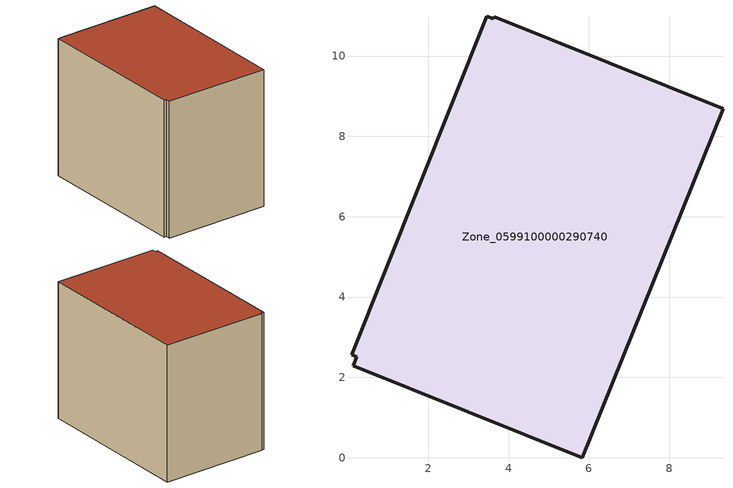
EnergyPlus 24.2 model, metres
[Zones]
Zone_0599100000290740
 floor ground (C_G): 0.22,2.51 0.09,2.57 3.46,10.99 3.62,10.93 3.64,10.97 9.34,8.69 5.84,0 0.13,2.29 z0.21
 wall outside (C_F): 0.09,2.57 0.22,2.51 0.13,2.29 5.84,0 9.34,8.69 3.64,10.97 3.62,10.93 3.46,10.99 0.09,2.57 z0.21:8.11
 roof outside (C_R): 3.62,10.93 3.46,10.99 0.09,2.57 0.22,2.51 0.13,2.29 5.84,0 9.34,8.69 3.64,10.97 z8.11
[BUILDING]
Pand.0599100000290740: North Axis=0; Terrain=City; Loads Convergence Tolerance Value=0.04; Temperature Convergence Tolerance Value=0.4; Solar Distribution=FullExterior; Maximum Number of Warmup Days=25; Minimum Number of Warmup Days=1
[Site:Location]
Rotterdam.The.Hague.AP_ZH_NLD Design_Conditions: Latitude=51.96; Longitude=4.45; Time Zone=1; Elevation=-4.5
[SITE:GROUNDTEMPERATURE:BUILDINGSURFACE]
18, 18, 18, 18, 18, 18, 18, 18, 18, 18, 18, 18
[MATERIAL] Thermal Absorptance=0.9; Solar Absorptance=0.7; Visible Absorptance=0.7
Name | Roughness | Thickness | Conductivity | Density | Specific Heat
G.TC.1965-1974 | MediumSmooth | 0.15 | 0.882353 | 540 | 1210
F.TC.1965-1974 | Rough | 0.3 | 0.697674 | 1920 | 840
R.TC.1965-1974 | MediumRough | 0.2 | 0.232558 | 1500 | 1000
[CONSTRUCTION]
C_G: G.TC.1965-1974
C_F: F.TC.1965-1974
C_R: R.TC.1965-1974
[ZONE]
Zone_0599100000290740: Type=1; Multiplier=1; Ceiling Height=Autocalculate; Volume=Autocalculate; Floor Area=autocalculate; Part of Total Floor Area=Yes
[ZONEINFILTRATION:DESIGNFLOWRATE]
Infil_Zone_0599100000290740: Zone or ZoneList or Space or SpaceList=Zone_0599100000290740; Schedule=AlwaysOn; Design Flow Rate Calculation Method=Flow/Area; Flow Rate per Floor Area=0.003; Constant Term Coefficient=1; Temperature Term Coefficient=0; Velocity Term Coefficient=0; Velocity Squared Term Coefficient=0
[HVACTEMPLATE:ZONE:IDEALLOADSAIRSYSTEM]
Zone_0599100000290740: Maximum Heating Supply Air Temperature=50; Minimum Cooling Supply Air Temperature=13; Maximum Heating Supply Air Humidity Ratio=0.0156; Minimum Cooling Supply Air Humidity Ratio=0.0077; Heating Limit=NoLimit; Cooling Limit=NoLimit; Dehumidification Control Type=ConstantSensibleHeatRatio; Cooling Sensible Heat Ratio=0.7; Dehumidification Setpoint=60; Humidification Control Type=None; Humidification Setpoint=30; Outdoor Air Method=None; Outdoor Air Flow Rate per Person=0.00944; Outdoor Air Flow Rate per Zone Floor Area=0; Outdoor Air Flow Rate per Zone=0; Demand Controlled Ventilation Type=None; Outdoor Air Economizer Type=NoEconomizer; Heat Recovery Type=None; Sensible Heat Recovery Effectiveness=0.7; Latent Heat Recovery Effectiveness=0.65
[ZONECONTROL:THERMOSTAT]
ThermostatControl_Zone_0599100000290740: Zone or ZoneList=Zone_0599100000290740; Control Type Schedule=DualSetpointControlType; Control 1=Thermostat_Zone_0599100000290740; Temperature Difference Between Cutout And Setpoint=0
[THERMOSTATSETPOINT:DUALSETPOINT]
Thermostat_Zone_0599100000290740: Heating Setpoint Temperature Schedule=HeatingSetpoint_Zone_0599100000290740; Cooling Setpoint Temperature Schedule=CoolingSetpoint_Zone_0599100000290740
[SCHEDULE:COMPACT]
HeatingSetpoint_Zone_0599100000290740: Through: 12/31, For: AllDays, Until: 24:00, 21
CoolingSetpoint_Zone_0599100000290740: Through: 12/31, For: AllDays, Until: 24:00, 24
DualSetpointControlType: Through: 12/31, For: AllDays, Until: 24:00, 4
AlwaysOn: Through: 12/31, For: AllDays, Until: 24:00, 1
